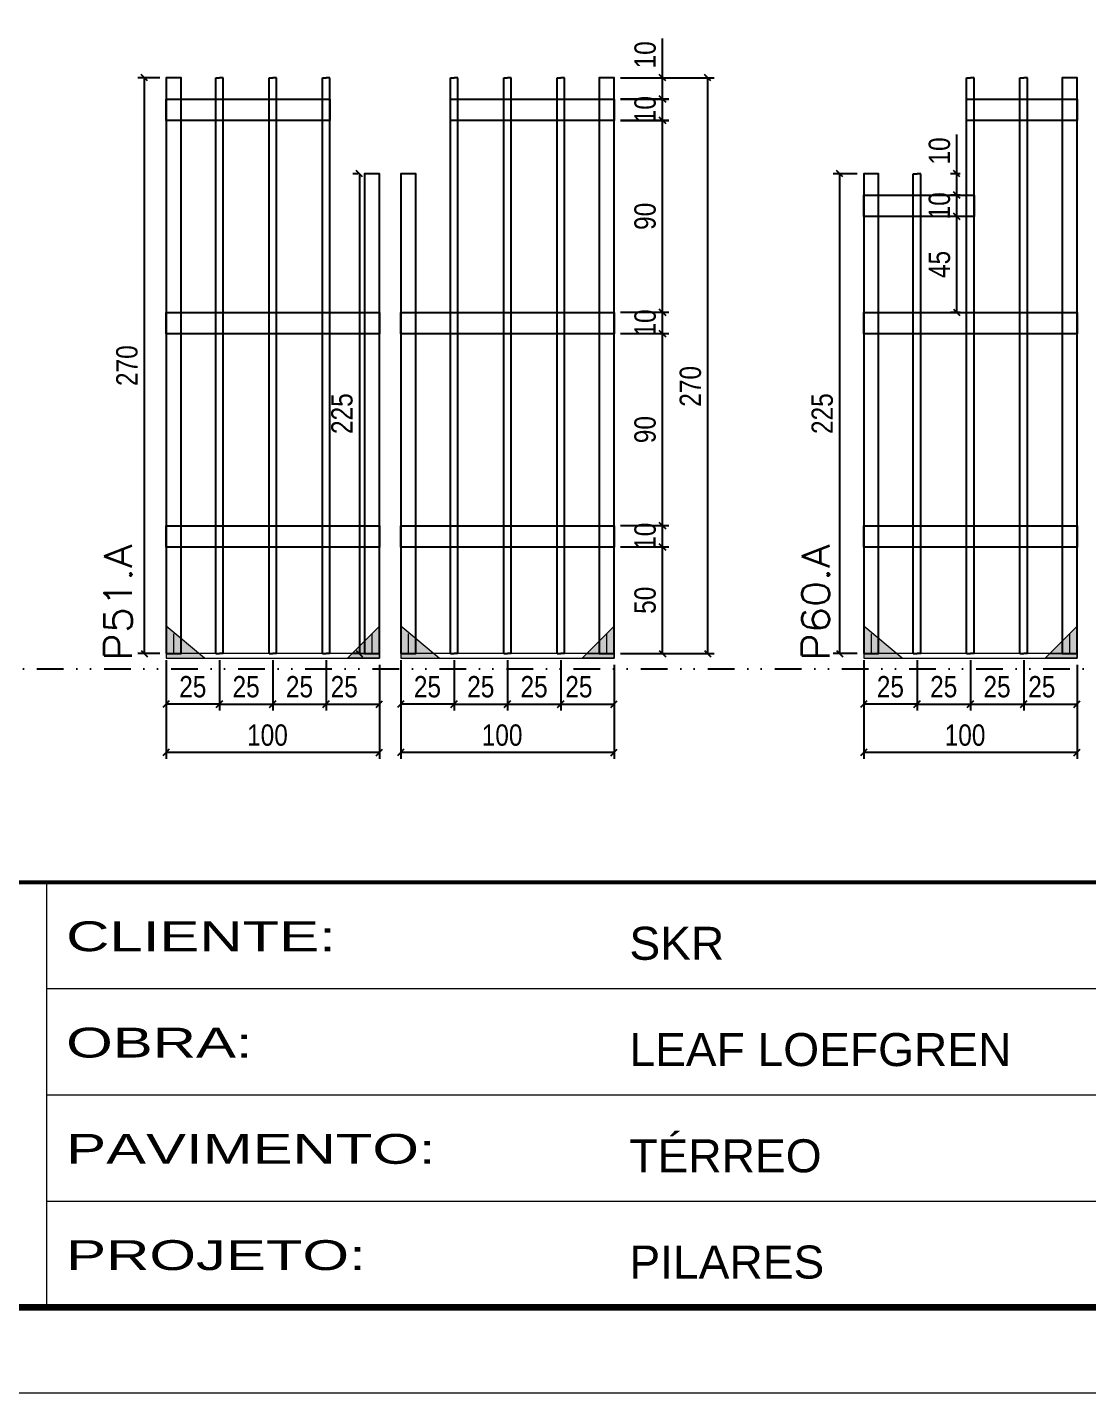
# Model space of a CAD drawing. Extents: x 14400 to 27878, y -21631 to 6985.
# Drawn here: x 16415 to 16912, y -15888 to -15248 of the extents above; entities that cross this region are included whole.
import ezdxf

# ---------------------------------------------------------------- set-up
doc = ezdxf.new("R2010")
doc.units = 0
for name, pattern in [('CONTINUO', [0]), ('DASHED', [0.75, 0.5, -0.25]), ('DIVIDE2', [0.625, 0.25, -0.125, 0, -0.125, 0, -0.125]), ('HIDDEN', [0.375, 0.25, -0.125])]:
    doc.linetypes.add(name, pattern=pattern)
for name, color, linetype in [('COTA', 241, 'Continuous'), ('Nível', 160, 'Continuous'), ('SARR_2.2x10', 60, 'Continuous'), ('SARR_3.5x7', 81, 'Continuous'), ('SARR_7x7', 40, 'Continuous')]:
    doc.layers.add(name, color=color, linetype=linetype)
for name, color, linetype, lineweight in [('Folhas', 255, 'Continuous', 9), ('Madeira', 126, 'Continuous', 18), ('Sarr 2.2x7', 40, 'Continuous', 9), ('SARRAFO DE PRESSAO', 251, 'DASHED', 9), ('Texto Seção', 7, 'Continuous', 15)]:
    doc.layers.add(name, color=color, linetype=linetype, lineweight=lineweight)
doc.styles.add('ARIAL', font='arial.ttf')
doc.styles.add('COTA TECNICA', font='techl___.ttf', dxfattribs={"height": 10})
doc.styles.add('REGUA-120', font='ROMANS.shx', dxfattribs={"height": 15})
doc.styles.add('Tecnologia', font='')
doc.styles.get('Tecnologia').set_extended_font_data('Forgotten Futurist')
doc.dimstyles.new('PAINEL', dxfattribs={"dimtxt": 10, "dimasz": 3, "dimexe": 3, "dimexo": 3, "dimgap": 3, "dimtad": 1, "dimdec": 1, "dimzin": 12, "dimdsep": 46, "dimtxsty": 'COTA TECNICA', "dimblk1": 'OBLIQUE', "dimblk2": 'OBLIQUE', "dimsah": 1, "dimcen": 0.9, "dimclrd": 4, "dimclre": 4, "dimclrt": 240, "dimadec": 1, "dimazin": 3, "dimtfac": 1, "dimtdec": 1, "dimtmove": 0, "dimatfit": 3, "dimfxl": 1, "dimtolj": 1, "dimtzin": 12, "dimarcsym": 0})

# ---------------------------------------------------------------- blocks, each defined once
blk = doc.blocks.new('9999999999')
at = {"color": 30, "linetype": 'CONTINUO'}
for p, q in [((98564.56, 34230.21), (98564.56, 34429.45)), ((98564.56, 34379.64), (99583.98, 34379.64)), ((98564.56, 34329.83), (99487.98, 34329.83)), ((98564.56, 34280.02), (99487.98, 34280.02))]:
    blk.add_line(p, q, dxfattribs=at)
at = {"color": 30, "linetype": 'CONTINUO', "const_width": 2}
blk.add_lwpolyline([(99583.98, 34230.21), (99583.98, 34414.45, 0.414214), (99568.98, 34429.45), (98228.98, 34429.45, 0.414214), (98213.98, 34414.45), (98213.98, 34245.21, 0.414214), (98228.98, 34230.21), (99583.98, 34230.21)], format="xyb", dxfattribs=at)
at = {"layer": 'Folhas'}
blk.add_lwpolyline([(98138.98, 34190.21), (99623.98, 34190.21), (99623.98, 35240.21), (98138.98, 35240.21)], close=True, dxfattribs=at)
at = {"layer": 'Folhas', "color": 30, "const_width": 3}
blk.add_lwpolyline([(98213.98, 34230.21), (99583.98, 34230.21), (99583.98, 35200.21), (98213.98, 35200.21)], close=True, dxfattribs=at)
at = {"color": 7, "linetype": 'Continuous', "ltscale": 5, "style": 'ARIAL'}
for s, height, p in [('SKR', 15.483, (98837.68, 34393.13)), ('LEAF LOEFGREN', 15.4829, (98837.68, 34343.32)), ('TÉRREO', 15.483, (98837.68, 34293.51)), ('PILARES', 15.483, (98837.68, 34243.7))]:
    blk.add_text(s, height=height, dxfattribs=at).set_placement(p)
at = {"layer": 'Folhas', "color": 7, "style": 'Tecnologia', "width": 1.5}
for s, p in [('CLIENTE:', (98573.65, 34397.17)), ('OBRA:', (98573.65, 34347.31)), ('PAVIMENTO:', (98573.65, 34297.5)), ('PROJETO:', (98573.65, 34247.69))]:
    blk.add_text(s, height=14, dxfattribs=at).set_placement(p)
blk = doc.blocks.new('_Oblique')
at = {"color": 0, "linetype": 'ByBlock', "lineweight": -2}
blk.add_line((-0.5, -0.5), (0.5, 0.5), dxfattribs=at)
blk = doc.blocks.new('*D3492')
at = {"layer": 'COTA', "color": 4, "lineweight": -2, "transparency": 16777216}
for p, q in [((16589.99, -15559.92), (16589.99, -15591.09)), ((16689.99, -15559.92), (16689.99, -15591.09)), ((16689.99, -15588.09), (16589.99, -15588.09))]:
    blk.add_line(p, q, dxfattribs=at)
at = {"layer": 'Defpoints', "color": 0, "transparency": 16777216}
for p in [(16589.99, -15556.92), (16689.99, -15556.92), (16589.99, -15588.09)]:
    blk.add_point(p, dxfattribs=at)
at = {"layer": 'COTA', "color": 4, "lineweight": -2, "transparency": 16777216, "xscale": 3, "yscale": 3, "zscale": 3, "rotation": 180}
blk.add_blockref('_Oblique', (16589.99, -15588.09), dxfattribs=at)
at = {"layer": 'COTA', "color": 4, "lineweight": -2, "transparency": 16777216, "xscale": 3, "yscale": 3, "zscale": 3}
blk.add_blockref('_Oblique', (16689.99, -15588.09), dxfattribs=at)
at = {"layer": 'COTA', "color": 240, "transparency": 16777216, "insert": (16637.49, -15579.99), "char_height": 10, "attachment_point": 5, "style": 'COTA TECNICA'}
blk.add_mtext('\\A1;100', dxfattribs=at)
blk = doc.blocks.new('*D3493')
at = {"layer": 'COTA', "color": 4, "lineweight": -2, "transparency": 16777216}
for p, q in [((16589.99, -15544.72), (16589.99, -15568.42)), ((16614.99, -15544.72), (16614.99, -15568.42)), ((16614.99, -15565.42), (16589.99, -15565.42))]:
    blk.add_line(p, q, dxfattribs=at)
at = {"layer": 'Defpoints', "color": 0, "transparency": 16777216}
for p in [(16589.99, -15541.72), (16614.99, -15541.72), (16589.99, -15565.42)]:
    blk.add_point(p, dxfattribs=at)
at = {"layer": 'COTA', "color": 4, "lineweight": -2, "transparency": 16777216, "xscale": 3, "yscale": 3, "zscale": 3, "rotation": 180}
blk.add_blockref('_Oblique', (16589.99, -15565.42), dxfattribs=at)
at = {"layer": 'COTA', "color": 4, "lineweight": -2, "transparency": 16777216, "xscale": 3, "yscale": 3, "zscale": 3}
blk.add_blockref('_Oblique', (16614.99, -15565.42), dxfattribs=at)
at = {"layer": 'COTA', "color": 240, "transparency": 16777216, "insert": (16602.49, -15557.31), "char_height": 10, "attachment_point": 5, "style": 'COTA TECNICA'}
blk.add_mtext('\\A1;25', dxfattribs=at)
blk = doc.blocks.new('*D3494')
at = {"layer": 'COTA', "color": 4, "lineweight": -2, "transparency": 16777216}
for p, q in [((16664.99, -15544.72), (16664.99, -15568.42)), ((16689.99, -15546.92), (16689.99, -15568.42)), ((16664.99, -15565.42), (16689.99, -15565.42))]:
    blk.add_line(p, q, dxfattribs=at)
at = {"layer": 'Defpoints', "color": 0, "transparency": 16777216}
for p in [(16664.99, -15541.72), (16689.99, -15543.92), (16689.99, -15565.42)]:
    blk.add_point(p, dxfattribs=at)
at = {"layer": 'COTA', "color": 4, "lineweight": -2, "transparency": 16777216, "xscale": 3, "yscale": 3, "zscale": 3, "rotation": 180}
blk.add_blockref('_Oblique', (16664.99, -15565.42), dxfattribs=at)
at = {"layer": 'COTA', "color": 4, "lineweight": -2, "transparency": 16777216, "xscale": 3, "yscale": 3, "zscale": 3}
blk.add_blockref('_Oblique', (16689.99, -15565.42), dxfattribs=at)
at = {"layer": 'COTA', "color": 240, "transparency": 16777216, "insert": (16673.49, -15557.31), "char_height": 10, "attachment_point": 5, "style": 'COTA TECNICA'}
blk.add_mtext('\\A1;25', dxfattribs=at)
blk = doc.blocks.new('*D3495')
at = {"layer": 'COTA', "color": 4, "lineweight": -2, "transparency": 16777216}
for p, q in [((16614.99, -15544.72), (16614.99, -15568.42)), ((16639.99, -15544.72), (16639.99, -15568.42)), ((16614.99, -15565.42), (16639.99, -15565.42))]:
    blk.add_line(p, q, dxfattribs=at)
at = {"layer": 'Defpoints', "color": 0, "transparency": 16777216}
for p in [(16614.99, -15541.72), (16639.99, -15541.72), (16639.99, -15565.42)]:
    blk.add_point(p, dxfattribs=at)
at = {"layer": 'COTA', "color": 4, "lineweight": -2, "transparency": 16777216, "xscale": 3, "yscale": 3, "zscale": 3, "rotation": 180}
blk.add_blockref('_Oblique', (16614.99, -15565.42), dxfattribs=at)
at = {"layer": 'COTA', "color": 4, "lineweight": -2, "transparency": 16777216, "xscale": 3, "yscale": 3, "zscale": 3}
blk.add_blockref('_Oblique', (16639.99, -15565.42), dxfattribs=at)
at = {"layer": 'COTA', "color": 240, "transparency": 16777216, "insert": (16627.49, -15557.31), "char_height": 10, "attachment_point": 5, "style": 'COTA TECNICA'}
blk.add_mtext('\\A1;25', dxfattribs=at)
blk = doc.blocks.new('*D3496')
at = {"layer": 'COTA', "color": 4, "lineweight": -2, "transparency": 16777216}
for p, q in [((16692.99, -15491.72), (16715.69, -15491.72)), ((16712.69, -15541.72), (16712.69, -15491.72)), ((16692.99, -15541.72), (16715.69, -15541.72))]:
    blk.add_line(p, q, dxfattribs=at)
at = {"layer": 'Defpoints', "color": 0, "transparency": 16777216}
for p in [(16689.99, -15491.72), (16712.69, -15491.72), (16689.99, -15541.72)]:
    blk.add_point(p, dxfattribs=at)
at = {"layer": 'COTA', "color": 4, "lineweight": -2, "transparency": 16777216, "xscale": 3, "yscale": 3, "zscale": 3}
for p, rotation in [((16712.69, -15491.72), 90), ((16712.69, -15541.72), 270)]:
    blk.add_blockref('_Oblique', p, dxfattribs=dict(at, rotation=rotation))
at = {"layer": 'COTA', "color": 240, "transparency": 16777216, "insert": (16704.58, -15516.72), "char_height": 10, "attachment_point": 5, "rotation": 90, "style": 'COTA TECNICA'}
blk.add_mtext('\\A1;50', dxfattribs=at)
blk = doc.blocks.new('*D3497')
at = {"layer": 'COTA', "color": 4, "lineweight": -2, "transparency": 16777216}
for p, q in [((16639.99, -15544.72), (16639.99, -15568.42)), ((16664.99, -15544.72), (16664.99, -15568.42)), ((16639.99, -15565.42), (16664.99, -15565.42))]:
    blk.add_line(p, q, dxfattribs=at)
at = {"layer": 'Defpoints', "color": 0, "transparency": 16777216}
for p in [(16639.99, -15541.72), (16664.99, -15541.72), (16664.99, -15565.42)]:
    blk.add_point(p, dxfattribs=at)
at = {"layer": 'COTA', "color": 4, "lineweight": -2, "transparency": 16777216, "xscale": 3, "yscale": 3, "zscale": 3, "rotation": 180}
blk.add_blockref('_Oblique', (16639.99, -15565.42), dxfattribs=at)
at = {"layer": 'COTA', "color": 4, "lineweight": -2, "transparency": 16777216, "xscale": 3, "yscale": 3, "zscale": 3}
blk.add_blockref('_Oblique', (16664.99, -15565.42), dxfattribs=at)
at = {"layer": 'COTA', "color": 240, "transparency": 16777216, "insert": (16652.49, -15557.31), "char_height": 10, "attachment_point": 5, "style": 'COTA TECNICA'}
blk.add_mtext('\\A1;25', dxfattribs=at)
blk = doc.blocks.new('*D3498')
at = {"layer": 'COTA', "color": 4, "lineweight": -2, "transparency": 16777216}
for p, q in [((16692.99, -15481.72), (16715.69, -15481.72)), ((16712.69, -15491.72), (16712.69, -15481.72)), ((16692.99, -15491.72), (16715.69, -15491.72))]:
    blk.add_line(p, q, dxfattribs=at)
at = {"layer": 'Defpoints', "color": 0, "transparency": 16777216}
for p in [(16689.99, -15481.72), (16712.69, -15481.72), (16689.99, -15491.72)]:
    blk.add_point(p, dxfattribs=at)
at = {"layer": 'COTA', "color": 4, "lineweight": -2, "transparency": 16777216, "xscale": 3, "yscale": 3, "zscale": 3}
for p, rotation in [((16712.69, -15481.72), 90), ((16712.69, -15491.72), 270)]:
    blk.add_blockref('_Oblique', p, dxfattribs=dict(at, rotation=rotation))
at = {"layer": 'COTA', "color": 240, "transparency": 16777216, "insert": (16704.59, -15486.72), "char_height": 10, "attachment_point": 5, "rotation": 90, "style": 'COTA TECNICA'}
blk.add_mtext('\\A1;10', dxfattribs=at)
blk = doc.blocks.new('*D3499')
at = {"layer": 'COTA', "color": 4, "lineweight": -2, "transparency": 16777216}
for p, q in [((16692.99, -15391.72), (16715.69, -15391.72)), ((16712.69, -15481.72), (16712.69, -15391.72)), ((16692.99, -15481.72), (16715.69, -15481.72))]:
    blk.add_line(p, q, dxfattribs=at)
at = {"layer": 'Defpoints', "color": 0, "transparency": 16777216}
for p in [(16689.99, -15391.72), (16712.69, -15391.72), (16689.99, -15481.72)]:
    blk.add_point(p, dxfattribs=at)
at = {"layer": 'COTA', "color": 4, "lineweight": -2, "transparency": 16777216, "xscale": 3, "yscale": 3, "zscale": 3}
for p, rotation in [((16712.69, -15391.72), 90), ((16712.69, -15481.72), 270)]:
    blk.add_blockref('_Oblique', p, dxfattribs=dict(at, rotation=rotation))
at = {"layer": 'COTA', "color": 240, "transparency": 16777216, "insert": (16704.56, -15436.72), "char_height": 10, "attachment_point": 5, "rotation": 90, "style": 'COTA TECNICA'}
blk.add_mtext('\\A1;90', dxfattribs=at)
blk = doc.blocks.new('*D3500')
at = {"layer": 'COTA', "color": 4, "lineweight": -2, "transparency": 16777216}
for p, q in [((16692.99, -15381.72), (16715.69, -15381.72)), ((16712.69, -15391.72), (16712.69, -15381.72)), ((16692.99, -15391.72), (16715.69, -15391.72))]:
    blk.add_line(p, q, dxfattribs=at)
at = {"layer": 'Defpoints', "color": 0, "transparency": 16777216}
for p in [(16689.99, -15381.72), (16712.69, -15381.72), (16689.99, -15391.72)]:
    blk.add_point(p, dxfattribs=at)
at = {"layer": 'COTA', "color": 4, "lineweight": -2, "transparency": 16777216, "xscale": 3, "yscale": 3, "zscale": 3}
for p, rotation in [((16712.69, -15381.72), 90), ((16712.69, -15391.72), 270)]:
    blk.add_blockref('_Oblique', p, dxfattribs=dict(at, rotation=rotation))
at = {"layer": 'COTA', "color": 240, "transparency": 16777216, "insert": (16704.59, -15386.72), "char_height": 10, "attachment_point": 5, "rotation": 90, "style": 'COTA TECNICA'}
blk.add_mtext('\\A1;10', dxfattribs=at)
blk = doc.blocks.new('*D3501')
at = {"layer": 'COTA', "color": 4, "lineweight": -2, "transparency": 16777216}
for p, q in [((16692.99, -15291.75), (16715.69, -15291.75)), ((16712.69, -15381.72), (16712.69, -15291.75)), ((16692.99, -15381.72), (16715.69, -15381.72))]:
    blk.add_line(p, q, dxfattribs=at)
at = {"layer": 'Defpoints', "color": 0, "transparency": 16777216}
for p in [(16689.99, -15291.75), (16712.69, -15291.75), (16689.99, -15381.72)]:
    blk.add_point(p, dxfattribs=at)
at = {"layer": 'COTA', "color": 4, "lineweight": -2, "transparency": 16777216, "xscale": 3, "yscale": 3, "zscale": 3}
for p, rotation in [((16712.69, -15291.75), 90), ((16712.69, -15381.72), 270)]:
    blk.add_blockref('_Oblique', p, dxfattribs=dict(at, rotation=rotation))
at = {"layer": 'COTA', "color": 240, "transparency": 16777216, "insert": (16704.56, -15336.73), "char_height": 10, "attachment_point": 5, "rotation": 90, "style": 'COTA TECNICA'}
blk.add_mtext('\\A1;90', dxfattribs=at)
blk = doc.blocks.new('*D3502')
at = {"layer": 'COTA', "color": 4, "lineweight": -2, "transparency": 16777216}
for p, q in [((16692.99, -15281.72), (16715.69, -15281.72)), ((16712.69, -15291.72), (16712.69, -15281.72)), ((16692.99, -15291.72), (16715.69, -15291.72))]:
    blk.add_line(p, q, dxfattribs=at)
at = {"layer": 'Defpoints', "color": 0, "transparency": 16777216}
for p in [(16689.99, -15281.72), (16712.69, -15281.72), (16689.99, -15291.72)]:
    blk.add_point(p, dxfattribs=at)
at = {"layer": 'COTA', "color": 4, "lineweight": -2, "transparency": 16777216, "xscale": 3, "yscale": 3, "zscale": 3}
for p, rotation in [((16712.69, -15281.72), 90), ((16712.69, -15291.72), 270)]:
    blk.add_blockref('_Oblique', p, dxfattribs=dict(at, rotation=rotation))
at = {"layer": 'COTA', "color": 240, "transparency": 16777216, "insert": (16704.59, -15286.72), "char_height": 10, "attachment_point": 5, "rotation": 90, "style": 'COTA TECNICA'}
blk.add_mtext('\\A1;10', dxfattribs=at)
blk = doc.blocks.new('*D3503')
at = {"layer": 'COTA', "color": 4, "lineweight": -2, "transparency": 16777216}
for p, q in [((16692.99, -15271.75), (16736.91, -15271.75)), ((16733.91, -15541.75), (16733.91, -15271.75)), ((16692.99, -15541.75), (16736.91, -15541.75))]:
    blk.add_line(p, q, dxfattribs=at)
at = {"layer": 'Defpoints', "color": 0, "transparency": 16777216}
for p in [(16689.99, -15271.75), (16733.91, -15271.75), (16689.99, -15541.75)]:
    blk.add_point(p, dxfattribs=at)
at = {"layer": 'COTA', "color": 4, "lineweight": -2, "transparency": 16777216, "xscale": 3, "yscale": 3, "zscale": 3}
for p, rotation in [((16733.91, -15271.75), 90), ((16733.91, -15541.75), 270)]:
    blk.add_blockref('_Oblique', p, dxfattribs=dict(at, rotation=rotation))
at = {"layer": 'COTA', "color": 240, "transparency": 16777216, "insert": (16725.8, -15416.45), "char_height": 10, "attachment_point": 5, "rotation": 90, "style": 'COTA TECNICA'}
blk.add_mtext('\\A1;270', dxfattribs=at)
blk = doc.blocks.new('*D3504')
at = {"layer": 'COTA', "color": 4, "lineweight": -2, "transparency": 16777216}
for p, q in [((16479.99, -15559.92), (16479.99, -15591.09)), ((16579.99, -15559.92), (16579.99, -15591.09)), ((16579.99, -15588.09), (16479.99, -15588.09))]:
    blk.add_line(p, q, dxfattribs=at)
at = {"layer": 'Defpoints', "color": 0, "transparency": 16777216}
for p in [(16479.99, -15556.92), (16579.99, -15556.92), (16479.99, -15588.09)]:
    blk.add_point(p, dxfattribs=at)
at = {"layer": 'COTA', "color": 4, "lineweight": -2, "transparency": 16777216, "xscale": 3, "yscale": 3, "zscale": 3, "rotation": 180}
blk.add_blockref('_Oblique', (16479.99, -15588.09), dxfattribs=at)
at = {"layer": 'COTA', "color": 4, "lineweight": -2, "transparency": 16777216, "xscale": 3, "yscale": 3, "zscale": 3}
blk.add_blockref('_Oblique', (16579.99, -15588.09), dxfattribs=at)
at = {"layer": 'COTA', "color": 240, "transparency": 16777216, "insert": (16527.49, -15579.99), "char_height": 10, "attachment_point": 5, "style": 'COTA TECNICA'}
blk.add_mtext('\\A1;100', dxfattribs=at)
blk = doc.blocks.new('*D3505')
at = {"layer": 'COTA', "color": 4, "lineweight": -2, "transparency": 16777216}
for p, q in [((16479.99, -15544.72), (16479.99, -15568.42)), ((16504.99, -15544.72), (16504.99, -15568.42)), ((16504.99, -15565.42), (16479.99, -15565.42))]:
    blk.add_line(p, q, dxfattribs=at)
at = {"layer": 'Defpoints', "color": 0, "transparency": 16777216}
for p in [(16479.99, -15541.72), (16504.99, -15541.72), (16479.99, -15565.42)]:
    blk.add_point(p, dxfattribs=at)
at = {"layer": 'COTA', "color": 4, "lineweight": -2, "transparency": 16777216, "xscale": 3, "yscale": 3, "zscale": 3, "rotation": 180}
blk.add_blockref('_Oblique', (16479.99, -15565.42), dxfattribs=at)
at = {"layer": 'COTA', "color": 4, "lineweight": -2, "transparency": 16777216, "xscale": 3, "yscale": 3, "zscale": 3}
blk.add_blockref('_Oblique', (16504.99, -15565.42), dxfattribs=at)
at = {"layer": 'COTA', "color": 240, "transparency": 16777216, "insert": (16492.49, -15557.31), "char_height": 10, "attachment_point": 5, "style": 'COTA TECNICA'}
blk.add_mtext('\\A1;25', dxfattribs=at)
blk = doc.blocks.new('*D3506')
at = {"layer": 'COTA', "color": 4, "lineweight": -2, "transparency": 16777216}
for p, q in [((16554.99, -15544.72), (16554.99, -15568.42)), ((16579.99, -15546.92), (16579.99, -15568.42)), ((16554.99, -15565.42), (16579.99, -15565.42))]:
    blk.add_line(p, q, dxfattribs=at)
at = {"layer": 'Defpoints', "color": 0, "transparency": 16777216}
for p in [(16554.99, -15541.72), (16579.99, -15543.92), (16579.99, -15565.42)]:
    blk.add_point(p, dxfattribs=at)
at = {"layer": 'COTA', "color": 4, "lineweight": -2, "transparency": 16777216, "xscale": 3, "yscale": 3, "zscale": 3, "rotation": 180}
blk.add_blockref('_Oblique', (16554.99, -15565.42), dxfattribs=at)
at = {"layer": 'COTA', "color": 4, "lineweight": -2, "transparency": 16777216, "xscale": 3, "yscale": 3, "zscale": 3}
blk.add_blockref('_Oblique', (16579.99, -15565.42), dxfattribs=at)
at = {"layer": 'COTA', "color": 240, "transparency": 16777216, "insert": (16563.49, -15557.31), "char_height": 10, "attachment_point": 5, "style": 'COTA TECNICA'}
blk.add_mtext('\\A1;25', dxfattribs=at)
blk = doc.blocks.new('*D3507')
at = {"layer": 'COTA', "color": 4, "lineweight": -2, "transparency": 16777216}
for p, q in [((16504.99, -15544.72), (16504.99, -15568.42)), ((16529.99, -15544.72), (16529.99, -15568.42)), ((16504.99, -15565.42), (16529.99, -15565.42))]:
    blk.add_line(p, q, dxfattribs=at)
at = {"layer": 'Defpoints', "color": 0, "transparency": 16777216}
for p in [(16504.99, -15541.72), (16529.99, -15541.72), (16529.99, -15565.42)]:
    blk.add_point(p, dxfattribs=at)
at = {"layer": 'COTA', "color": 4, "lineweight": -2, "transparency": 16777216, "xscale": 3, "yscale": 3, "zscale": 3, "rotation": 180}
blk.add_blockref('_Oblique', (16504.99, -15565.42), dxfattribs=at)
at = {"layer": 'COTA', "color": 4, "lineweight": -2, "transparency": 16777216, "xscale": 3, "yscale": 3, "zscale": 3}
blk.add_blockref('_Oblique', (16529.99, -15565.42), dxfattribs=at)
at = {"layer": 'COTA', "color": 240, "transparency": 16777216, "insert": (16517.49, -15557.31), "char_height": 10, "attachment_point": 5, "style": 'COTA TECNICA'}
blk.add_mtext('\\A1;25', dxfattribs=at)
blk = doc.blocks.new('*D3508')
at = {"layer": 'COTA', "color": 4, "lineweight": -2, "transparency": 16777216}
for p, q in [((16529.99, -15544.72), (16529.99, -15568.42)), ((16554.99, -15544.72), (16554.99, -15568.42)), ((16529.99, -15565.42), (16554.99, -15565.42))]:
    blk.add_line(p, q, dxfattribs=at)
at = {"layer": 'Defpoints', "color": 0, "transparency": 16777216}
for p in [(16529.99, -15541.72), (16554.99, -15541.72), (16554.99, -15565.42)]:
    blk.add_point(p, dxfattribs=at)
at = {"layer": 'COTA', "color": 4, "lineweight": -2, "transparency": 16777216, "xscale": 3, "yscale": 3, "zscale": 3, "rotation": 180}
blk.add_blockref('_Oblique', (16529.99, -15565.42), dxfattribs=at)
at = {"layer": 'COTA', "color": 4, "lineweight": -2, "transparency": 16777216, "xscale": 3, "yscale": 3, "zscale": 3}
blk.add_blockref('_Oblique', (16554.99, -15565.42), dxfattribs=at)
at = {"layer": 'COTA', "color": 240, "transparency": 16777216, "insert": (16542.49, -15557.31), "char_height": 10, "attachment_point": 5, "style": 'COTA TECNICA'}
blk.add_mtext('\\A1;25', dxfattribs=at)
blk = doc.blocks.new('*D3509')
at = {"layer": 'COTA', "color": 4, "lineweight": -2, "transparency": 16777216}
for p, q in [((16712.69, -15271.75), (16712.69, -15253.32)), ((16692.99, -15271.75), (16715.69, -15271.75)), ((16712.69, -15281.75), (16712.69, -15271.75)), ((16692.99, -15281.75), (16715.69, -15281.75))]:
    blk.add_line(p, q, dxfattribs=at)
at = {"layer": 'Defpoints', "color": 0, "transparency": 16777216}
for p in [(16689.99, -15271.75), (16712.69, -15271.75), (16689.99, -15281.75)]:
    blk.add_point(p, dxfattribs=at)
at = {"layer": 'COTA', "color": 4, "lineweight": -2, "transparency": 16777216, "xscale": 3, "yscale": 3, "zscale": 3}
for p, rotation in [((16712.69, -15271.75), 90), ((16712.69, -15281.75), 270)]:
    blk.add_blockref('_Oblique', p, dxfattribs=dict(at, rotation=rotation))
at = {"layer": 'COTA', "color": 240, "transparency": 16777216, "insert": (16704.59, -15261.04), "char_height": 10, "attachment_point": 5, "rotation": 90, "style": 'COTA TECNICA'}
blk.add_mtext('\\A1;10', dxfattribs=at)
blk = doc.blocks.new('*D3510')
at = {"layer": 'COTA', "color": 4, "lineweight": -2, "transparency": 16777216}
for p, q in [((16476.99, -15271.75), (16466.76, -15271.75)), ((16469.76, -15271.75), (16469.76, -15541.72)), ((16476.99, -15541.72), (16466.76, -15541.72))]:
    blk.add_line(p, q, dxfattribs=at)
at = {"layer": 'Defpoints', "color": 0, "transparency": 16777216}
for p in [(16479.99, -15271.75), (16469.76, -15541.72), (16479.99, -15541.72)]:
    blk.add_point(p, dxfattribs=at)
at = {"layer": 'COTA', "color": 4, "lineweight": -2, "transparency": 16777216, "xscale": 3, "yscale": 3, "zscale": 3}
for p, rotation in [((16469.76, -15271.75), 90), ((16469.76, -15541.72), 270)]:
    blk.add_blockref('_Oblique', p, dxfattribs=dict(at, rotation=rotation))
at = {"layer": 'COTA', "color": 240, "transparency": 16777216, "insert": (16461.66, -15406.73), "char_height": 10, "attachment_point": 5, "rotation": 90, "style": 'COTA TECNICA'}
blk.add_mtext('\\A1;270', dxfattribs=at)
blk = doc.blocks.new('*D3511')
at = {"layer": 'COTA', "color": 4, "lineweight": -2, "transparency": 16777216}
for p, q in [((16569.99, -15316.75), (16567.57, -15316.75)), ((16570.57, -15316.75), (16570.57, -15541.72)), ((16569.99, -15541.72), (16567.57, -15541.72))]:
    blk.add_line(p, q, dxfattribs=at)
at = {"layer": 'Defpoints', "color": 0, "transparency": 16777216}
for p in [(16572.99, -15316.75), (16570.57, -15541.72), (16572.99, -15541.72)]:
    blk.add_point(p, dxfattribs=at)
at = {"layer": 'COTA', "color": 4, "lineweight": -2, "transparency": 16777216, "xscale": 3, "yscale": 3, "zscale": 3}
for p, rotation in [((16570.57, -15316.75), 90), ((16570.57, -15541.72), 270)]:
    blk.add_blockref('_Oblique', p, dxfattribs=dict(at, rotation=rotation))
at = {"layer": 'COTA', "color": 240, "transparency": 16777216, "insert": (16562.46, -15429.23), "char_height": 10, "attachment_point": 5, "rotation": 90, "style": 'COTA TECNICA'}
blk.add_mtext('\\A1;225', dxfattribs=at)
blk = doc.blocks.new('*D3512')
at = {"layer": 'COTA', "color": 4, "lineweight": -2, "transparency": 16777216}
for p, q in [((16807.02, -15559.92), (16807.02, -15591.09)), ((16907.02, -15559.92), (16907.02, -15591.09)), ((16907.02, -15588.09), (16807.02, -15588.09))]:
    blk.add_line(p, q, dxfattribs=at)
at = {"layer": 'Defpoints', "color": 0, "transparency": 16777216}
for p in [(16807.02, -15556.92), (16907.02, -15556.92), (16807.02, -15588.09)]:
    blk.add_point(p, dxfattribs=at)
at = {"layer": 'COTA', "color": 4, "lineweight": -2, "transparency": 16777216, "xscale": 3, "yscale": 3, "zscale": 3, "rotation": 180}
blk.add_blockref('_Oblique', (16807.02, -15588.09), dxfattribs=at)
at = {"layer": 'COTA', "color": 4, "lineweight": -2, "transparency": 16777216, "xscale": 3, "yscale": 3, "zscale": 3}
blk.add_blockref('_Oblique', (16907.02, -15588.09), dxfattribs=at)
at = {"layer": 'COTA', "color": 240, "transparency": 16777216, "insert": (16854.52, -15579.99), "char_height": 10, "attachment_point": 5, "style": 'COTA TECNICA'}
blk.add_mtext('\\A1;100', dxfattribs=at)
blk = doc.blocks.new('*D3513')
at = {"layer": 'COTA', "color": 4, "lineweight": -2, "transparency": 16777216}
for p, q in [((16807.02, -15544.72), (16807.02, -15568.42)), ((16832.02, -15544.72), (16832.02, -15568.42)), ((16832.02, -15565.42), (16807.02, -15565.42))]:
    blk.add_line(p, q, dxfattribs=at)
at = {"layer": 'Defpoints', "color": 0, "transparency": 16777216}
for p in [(16807.02, -15541.72), (16832.02, -15541.72), (16807.02, -15565.42)]:
    blk.add_point(p, dxfattribs=at)
at = {"layer": 'COTA', "color": 4, "lineweight": -2, "transparency": 16777216, "xscale": 3, "yscale": 3, "zscale": 3, "rotation": 180}
blk.add_blockref('_Oblique', (16807.02, -15565.42), dxfattribs=at)
at = {"layer": 'COTA', "color": 4, "lineweight": -2, "transparency": 16777216, "xscale": 3, "yscale": 3, "zscale": 3}
blk.add_blockref('_Oblique', (16832.02, -15565.42), dxfattribs=at)
at = {"layer": 'COTA', "color": 240, "transparency": 16777216, "insert": (16819.52, -15557.31), "char_height": 10, "attachment_point": 5, "style": 'COTA TECNICA'}
blk.add_mtext('\\A1;25', dxfattribs=at)
blk = doc.blocks.new('*D3514')
at = {"layer": 'COTA', "color": 4, "lineweight": -2, "transparency": 16777216}
for p, q in [((16882.02, -15544.72), (16882.02, -15568.42)), ((16907.02, -15546.92), (16907.02, -15568.42)), ((16882.02, -15565.42), (16907.02, -15565.42))]:
    blk.add_line(p, q, dxfattribs=at)
at = {"layer": 'Defpoints', "color": 0, "transparency": 16777216}
for p in [(16882.02, -15541.72), (16907.02, -15543.92), (16907.02, -15565.42)]:
    blk.add_point(p, dxfattribs=at)
at = {"layer": 'COTA', "color": 4, "lineweight": -2, "transparency": 16777216, "xscale": 3, "yscale": 3, "zscale": 3, "rotation": 180}
blk.add_blockref('_Oblique', (16882.02, -15565.42), dxfattribs=at)
at = {"layer": 'COTA', "color": 4, "lineweight": -2, "transparency": 16777216, "xscale": 3, "yscale": 3, "zscale": 3}
blk.add_blockref('_Oblique', (16907.02, -15565.42), dxfattribs=at)
at = {"layer": 'COTA', "color": 240, "transparency": 16777216, "insert": (16890.52, -15557.31), "char_height": 10, "attachment_point": 5, "style": 'COTA TECNICA'}
blk.add_mtext('\\A1;25', dxfattribs=at)
blk = doc.blocks.new('*D3515')
at = {"layer": 'COTA', "color": 4, "lineweight": -2, "transparency": 16777216}
for p, q in [((16832.02, -15544.72), (16832.02, -15568.42)), ((16857.02, -15544.72), (16857.02, -15568.42)), ((16832.02, -15565.42), (16857.02, -15565.42))]:
    blk.add_line(p, q, dxfattribs=at)
at = {"layer": 'Defpoints', "color": 0, "transparency": 16777216}
for p in [(16832.02, -15541.72), (16857.02, -15541.72), (16857.02, -15565.42)]:
    blk.add_point(p, dxfattribs=at)
at = {"layer": 'COTA', "color": 4, "lineweight": -2, "transparency": 16777216, "xscale": 3, "yscale": 3, "zscale": 3, "rotation": 180}
blk.add_blockref('_Oblique', (16832.02, -15565.42), dxfattribs=at)
at = {"layer": 'COTA', "color": 4, "lineweight": -2, "transparency": 16777216, "xscale": 3, "yscale": 3, "zscale": 3}
blk.add_blockref('_Oblique', (16857.02, -15565.42), dxfattribs=at)
at = {"layer": 'COTA', "color": 240, "transparency": 16777216, "insert": (16844.52, -15557.31), "char_height": 10, "attachment_point": 5, "style": 'COTA TECNICA'}
blk.add_mtext('\\A1;25', dxfattribs=at)
blk = doc.blocks.new('*D3516')
at = {"layer": 'COTA', "color": 4, "lineweight": -2, "transparency": 16777216}
for p, q in [((16857.02, -15544.72), (16857.02, -15568.42)), ((16882.02, -15544.72), (16882.02, -15568.42)), ((16857.02, -15565.42), (16882.02, -15565.42))]:
    blk.add_line(p, q, dxfattribs=at)
at = {"layer": 'Defpoints', "color": 0, "transparency": 16777216}
for p in [(16857.02, -15541.72), (16882.02, -15541.72), (16882.02, -15565.42)]:
    blk.add_point(p, dxfattribs=at)
at = {"layer": 'COTA', "color": 4, "lineweight": -2, "transparency": 16777216, "xscale": 3, "yscale": 3, "zscale": 3, "rotation": 180}
blk.add_blockref('_Oblique', (16857.02, -15565.42), dxfattribs=at)
at = {"layer": 'COTA', "color": 4, "lineweight": -2, "transparency": 16777216, "xscale": 3, "yscale": 3, "zscale": 3}
blk.add_blockref('_Oblique', (16882.02, -15565.42), dxfattribs=at)
at = {"layer": 'COTA', "color": 240, "transparency": 16777216, "insert": (16869.52, -15557.31), "char_height": 10, "attachment_point": 5, "style": 'COTA TECNICA'}
blk.add_mtext('\\A1;25', dxfattribs=at)
blk = doc.blocks.new('*D3533')
at = {"layer": 'COTA', "color": 4, "lineweight": -2, "transparency": 16777216}
for p, q in [((16804.02, -15316.75), (16792.72, -15316.75)), ((16795.72, -15316.75), (16795.72, -15541.72)), ((16804.02, -15541.72), (16792.72, -15541.72))]:
    blk.add_line(p, q, dxfattribs=at)
at = {"layer": 'Defpoints', "color": 0, "transparency": 16777216}
for p in [(16807.02, -15316.75), (16795.72, -15541.72), (16807.02, -15541.72)]:
    blk.add_point(p, dxfattribs=at)
at = {"layer": 'COTA', "color": 4, "lineweight": -2, "transparency": 16777216, "xscale": 3, "yscale": 3, "zscale": 3}
for p, rotation in [((16795.72, -15316.75), 90), ((16795.72, -15541.72), 270)]:
    blk.add_blockref('_Oblique', p, dxfattribs=dict(at, rotation=rotation))
at = {"layer": 'COTA', "color": 240, "transparency": 16777216, "insert": (16787.61, -15429.23), "char_height": 10, "attachment_point": 5, "rotation": 90, "style": 'COTA TECNICA'}
blk.add_mtext('\\A1;225', dxfattribs=at)
blk = doc.blocks.new('*D3528')
at = {"layer": 'COTA', "color": 4, "lineweight": -2, "transparency": 16777216}
for p, q in [((16852.27, -15326.79), (16847.65, -15326.79)), ((16850.65, -15336.79), (16850.65, -15326.79)), ((16852.27, -15336.79), (16847.65, -15336.79))]:
    blk.add_line(p, q, dxfattribs=at)
at = {"layer": 'Defpoints', "color": 0, "transparency": 16777216}
for p in [(16850.65, -15326.79), (16855.27, -15326.79), (16855.27, -15336.79)]:
    blk.add_point(p, dxfattribs=at)
at = {"layer": 'COTA', "color": 4, "lineweight": -2, "transparency": 16777216, "xscale": 3, "yscale": 3, "zscale": 3}
for p, rotation in [((16850.65, -15326.79), 90), ((16850.65, -15336.79), 270)]:
    blk.add_blockref('_Oblique', p, dxfattribs=dict(at, rotation=rotation))
at = {"layer": 'COTA', "color": 240, "transparency": 16777216, "insert": (16842.54, -15331.79), "char_height": 10, "attachment_point": 5, "rotation": 90, "style": 'COTA TECNICA'}
blk.add_mtext('\\A1;10', dxfattribs=at)
blk = doc.blocks.new('*D3529')
at = {"layer": 'COTA', "color": 4, "lineweight": -2, "transparency": 16777216}
for p, q in [((16850.65, -15316.79), (16850.65, -15298.36)), ((16852.27, -15316.79), (16847.65, -15316.79)), ((16850.65, -15326.79), (16850.65, -15316.79)), ((16852.27, -15326.79), (16847.65, -15326.79))]:
    blk.add_line(p, q, dxfattribs=at)
at = {"layer": 'Defpoints', "color": 0, "transparency": 16777216}
for p in [(16850.65, -15316.79), (16855.27, -15316.79), (16855.27, -15326.79)]:
    blk.add_point(p, dxfattribs=at)
at = {"layer": 'COTA', "color": 4, "lineweight": -2, "transparency": 16777216, "xscale": 3, "yscale": 3, "zscale": 3}
for p, rotation in [((16850.65, -15316.79), 90), ((16850.65, -15326.79), 270)]:
    blk.add_blockref('_Oblique', p, dxfattribs=dict(at, rotation=rotation))
at = {"layer": 'COTA', "color": 240, "transparency": 16777216, "insert": (16842.54, -15306.08), "char_height": 10, "attachment_point": 5, "rotation": 90, "style": 'COTA TECNICA'}
blk.add_mtext('\\A1;10', dxfattribs=at)
blk = doc.blocks.new('*D3530')
at = {"layer": 'COTA', "color": 4, "lineweight": -2, "transparency": 16777216}
for p, q in [((16852.27, -15336.79), (16847.65, -15336.79)), ((16850.65, -15381.79), (16850.65, -15336.79)), ((16852.27, -15381.79), (16847.65, -15381.79))]:
    blk.add_line(p, q, dxfattribs=at)
at = {"layer": 'Defpoints', "color": 0, "transparency": 16777216}
for p in [(16850.65, -15336.79), (16855.27, -15336.79), (16855.27, -15381.79)]:
    blk.add_point(p, dxfattribs=at)
at = {"layer": 'COTA', "color": 4, "lineweight": -2, "transparency": 16777216, "xscale": 3, "yscale": 3, "zscale": 3}
for p, rotation in [((16850.65, -15336.79), 90), ((16850.65, -15381.79), 270)]:
    blk.add_blockref('_Oblique', p, dxfattribs=dict(at, rotation=rotation))
at = {"layer": 'COTA', "color": 240, "transparency": 16777216, "insert": (16842.54, -15359.29), "char_height": 10, "attachment_point": 5, "rotation": 90, "style": 'COTA TECNICA'}
blk.add_mtext('\\A1;45', dxfattribs=at)

msp = doc.modelspace()

# ---------------------------------------------------------------- hatches: boundary and pattern name
at = {"layer": 'Madeira'}
h = msp.add_hatch(color=252, dxfattribs=at)
h.dxf.hatch_style = 2
h.paths.add_polyline_path([(16479.99, -15528.92), (16479.99, -15543.92), (16497.99, -15543.92)])
h = msp.add_hatch(color=252, dxfattribs=at)
h.dxf.hatch_style = 2
h.paths.add_polyline_path([(16579.99, -15528.92), (16579.99, -15543.92), (16564.99, -15543.92)])
h = msp.add_hatch(color=252, dxfattribs=at)
h.dxf.hatch_style = 2
h.paths.add_polyline_path([(16589.99, -15528.92), (16589.99, -15543.92), (16607.99, -15543.92)])
h = msp.add_hatch(color=252, dxfattribs=at)
h.dxf.hatch_style = 2
h.paths.add_polyline_path([(16689.99, -15528.92), (16689.99, -15543.92), (16674.99, -15543.92)])
h = msp.add_hatch(color=252, dxfattribs=at)
h.dxf.hatch_style = 2
h.paths.add_polyline_path([(16807.02, -15528.92), (16807.02, -15543.92), (16825.02, -15543.92)])
h = msp.add_hatch(color=252, dxfattribs=at)
h.dxf.hatch_style = 2
h.paths.add_polyline_path([(16907.02, -15528.92), (16907.02, -15543.92), (16892.02, -15543.92)])

# ---------------------------------------------------------------- linework, layer by layer
at = {"layer": 'Madeira', "color": 1, "linetype": 'HIDDEN'}
for p, q in [((16483.49, -15532.42), (16483.49, -15541.72)), ((16483.49, -15532.42), (16483.49, -15541.72)), ((16576.49, -15532.42), (16576.49, -15541.72)), ((16576.49, -15532.42), (16576.49, -15541.72)), ((16593.49, -15532.42), (16593.49, -15541.72)), ((16593.49, -15532.42), (16593.49, -15541.72)), ((16686.49, -15532.42), (16686.49, -15541.72)), ((16686.49, -15532.42), (16686.49, -15541.72)), ((16810.52, -15532.42), (16810.52, -15541.72)), ((16810.52, -15532.42), (16810.52, -15541.72)), ((16903.52, -15532.42), (16903.52, -15541.72)), ((16903.52, -15532.42), (16903.52, -15541.72)), ((16486.99, -15535.92), (16486.99, -15541.72)), ((16596.99, -15535.92), (16596.99, -15541.72)), ((16814.02, -15535.92), (16814.02, -15541.72)), ((16489.83, -15541.72), (16479.99, -15541.72)), ((16489.83, -15541.72), (16479.99, -15541.72)), ((16495.79, -15541.72), (16479.99, -15541.72)), ((16567.19, -15541.72), (16579.99, -15541.72)), ((16570.16, -15541.72), (16579.99, -15541.72)), ((16570.16, -15541.72), (16579.99, -15541.72)), ((16599.83, -15541.72), (16589.99, -15541.72)), ((16599.83, -15541.72), (16589.99, -15541.72)), ((16605.79, -15541.72), (16589.99, -15541.72)), ((16677.19, -15541.72), (16689.99, -15541.72)), ((16680.16, -15541.72), (16689.99, -15541.72)), ((16680.16, -15541.72), (16689.99, -15541.72)), ((16816.85, -15541.72), (16807.02, -15541.72)), ((16816.85, -15541.72), (16807.02, -15541.72)), ((16822.82, -15541.72), (16807.02, -15541.72)), ((16894.22, -15541.72), (16907.02, -15541.72)), ((16897.18, -15541.72), (16907.02, -15541.72)), ((16897.18, -15541.72), (16907.02, -15541.72))]:
    msp.add_line(p, q, dxfattribs=at)
at = {"layer": 'Madeira'}
for p, q in [((16479.99, -15541.72), (16479.99, -15543.92)), ((16479.99, -15541.72), (16479.99, -15543.92)), ((16479.99, -15541.72), (16479.99, -15543.92)), ((16589.99, -15541.72), (16589.99, -15543.92)), ((16589.99, -15541.72), (16589.99, -15543.92)), ((16589.99, -15541.72), (16589.99, -15543.92)), ((16807.02, -15541.72), (16807.02, -15543.92)), ((16807.02, -15541.72), (16807.02, -15543.92)), ((16807.02, -15541.72), (16807.02, -15543.92))]:
    msp.add_line(p, q, dxfattribs=at)
at = {"layer": 'Madeira', "color": 0}
for points in [[(16479.99, -15528.92), (16479.99, -15543.92), (16497.99, -15543.92), (16479.99, -15528.92)], [(16579.99, -15528.92), (16579.99, -15543.92), (16564.99, -15543.92), (16579.99, -15528.92)], [(16589.99, -15528.92), (16589.99, -15543.92), (16607.99, -15543.92), (16589.99, -15528.92)], [(16689.99, -15528.92), (16689.99, -15543.92), (16674.99, -15543.92), (16689.99, -15528.92)], [(16807.02, -15528.92), (16807.02, -15543.92), (16825.02, -15543.92), (16807.02, -15528.92)], [(16907.02, -15528.92), (16907.02, -15543.92), (16892.02, -15543.92), (16907.02, -15528.92)]]:
    msp.add_lwpolyline(points, dxfattribs=at)
at = {"layer": 'Nível', "color": 4, "linetype": 'DIVIDE2', "ltscale": 50}
msp.add_line((16073.47, -15548.92), (17443.47, -15548.92), dxfattribs=at)
at = {"layer": 'Sarr 2.2x7'}
for points in [[(16579.99, -15541.72), (16479.99, -15541.72), (16479.99, -15543.92), (16579.99, -15543.92)], [(16689.99, -15541.72), (16589.99, -15541.72), (16589.99, -15543.92), (16689.99, -15543.92)], [(16907.02, -15541.72), (16807.02, -15541.72), (16807.02, -15543.92), (16907.02, -15543.92)]]:
    msp.add_lwpolyline(points, close=True, dxfattribs=at)
at = {"layer": 'SARR_2.2x10'}
for points in [[(16479.99, -15281.75), (16556.74, -15281.75), (16556.74, -15291.75), (16479.99, -15291.75)], [(16613.24, -15281.75), (16689.99, -15281.75), (16689.99, -15291.75), (16613.24, -15291.75)], [(16855.27, -15281.75), (16907.02, -15281.75), (16907.02, -15291.75), (16855.27, -15291.75)], [(16807.02, -15326.79), (16858.77, -15326.79), (16858.77, -15336.79), (16807.02, -15336.79)], [(16479.99, -15381.75), (16579.99, -15381.75), (16579.99, -15391.75), (16479.99, -15391.75)], [(16589.99, -15381.75), (16689.99, -15381.75), (16689.99, -15391.75), (16589.99, -15391.75)], [(16807.02, -15381.75), (16907.02, -15381.75), (16907.02, -15391.75), (16807.02, -15391.75)], [(16479.99, -15481.75), (16579.99, -15481.75), (16579.99, -15491.75), (16479.99, -15491.75)], [(16589.99, -15481.75), (16689.99, -15481.75), (16689.99, -15491.75), (16589.99, -15491.75)], [(16807.02, -15481.75), (16907.02, -15481.75), (16907.02, -15491.75), (16807.02, -15491.75)]]:
    msp.add_lwpolyline(points, close=True, dxfattribs=at)
at = {"layer": 'SARR_3.5x7'}
for p, q in [((16503.24, -15541.72), (16503.24, -15271.75)), ((16503.24, -15271.75), (16504.99, -15271.75)), ((16506.74, -15271.75), (16504.99, -15271.75)), ((16506.74, -15541.72), (16506.74, -15271.75)), ((16528.24, -15541.72), (16528.24, -15271.75)), ((16528.24, -15271.75), (16529.99, -15271.75)), ((16531.74, -15271.75), (16529.99, -15271.75)), ((16531.74, -15541.72), (16531.74, -15271.75)), ((16553.24, -15541.72), (16553.24, -15271.75)), ((16553.24, -15271.75), (16554.99, -15271.75)), ((16556.74, -15271.75), (16554.99, -15271.75)), ((16556.74, -15541.72), (16556.74, -15271.75)), ((16613.24, -15541.72), (16613.24, -15271.75)), ((16613.24, -15271.75), (16614.99, -15271.75)), ((16616.74, -15271.75), (16614.99, -15271.75)), ((16616.74, -15541.72), (16616.74, -15271.75)), ((16638.24, -15541.72), (16638.24, -15271.75)), ((16638.24, -15271.75), (16639.99, -15271.75)), ((16641.74, -15271.75), (16639.99, -15271.75)), ((16641.74, -15541.72), (16641.74, -15271.75)), ((16663.24, -15541.72), (16663.24, -15271.75)), ((16663.24, -15271.75), (16664.99, -15271.75)), ((16666.74, -15271.75), (16664.99, -15271.75)), ((16666.74, -15541.72), (16666.74, -15271.75)), ((16855.27, -15541.72), (16855.27, -15271.75)), ((16855.27, -15271.75), (16857.02, -15271.75)), ((16858.77, -15271.75), (16857.02, -15271.75)), ((16858.77, -15541.72), (16858.77, -15271.75)), ((16880.27, -15541.72), (16880.27, -15271.75)), ((16880.27, -15271.75), (16882.02, -15271.75)), ((16883.77, -15271.75), (16882.02, -15271.75)), ((16883.77, -15541.72), (16883.77, -15271.75)), ((16830.27, -15541.72), (16830.27, -15316.75)), ((16830.27, -15316.75), (16832.02, -15316.75)), ((16833.77, -15316.75), (16832.02, -15316.75)), ((16833.77, -15541.72), (16833.77, -15316.75)), ((16503.24, -15541.72), (16504.99, -15541.72)), ((16506.74, -15541.72), (16504.99, -15541.72)), ((16528.24, -15541.72), (16529.99, -15541.72)), ((16531.74, -15541.72), (16529.99, -15541.72)), ((16553.24, -15541.72), (16554.99, -15541.72)), ((16556.74, -15541.72), (16554.99, -15541.72)), ((16613.24, -15541.72), (16614.99, -15541.72)), ((16616.74, -15541.72), (16614.99, -15541.72)), ((16638.24, -15541.72), (16639.99, -15541.72)), ((16641.74, -15541.72), (16639.99, -15541.72)), ((16663.24, -15541.72), (16664.99, -15541.72)), ((16666.74, -15541.72), (16664.99, -15541.72)), ((16830.27, -15541.72), (16832.02, -15541.72)), ((16833.77, -15541.72), (16832.02, -15541.72)), ((16855.27, -15541.72), (16857.02, -15541.72)), ((16858.77, -15541.72), (16857.02, -15541.72)), ((16880.27, -15541.72), (16882.02, -15541.72)), ((16883.77, -15541.72), (16882.02, -15541.72))]:
    msp.add_line(p, q, dxfattribs=at)
at = {"layer": 'SARR_7x7'}
for points in [[(16479.99, -15541.72), (16486.99, -15541.72), (16486.99, -15271.75), (16479.99, -15271.75)], [(16682.99, -15541.72), (16689.99, -15541.72), (16689.99, -15271.75), (16682.99, -15271.75)], [(16900.02, -15541.72), (16907.02, -15541.72), (16907.02, -15271.75), (16900.02, -15271.75)], [(16572.99, -15541.72), (16579.99, -15541.72), (16579.99, -15316.75), (16572.99, -15316.75)], [(16589.99, -15541.72), (16596.99, -15541.72), (16596.99, -15316.75), (16589.99, -15316.75)], [(16807.02, -15541.72), (16814.02, -15541.72), (16814.02, -15316.75), (16807.02, -15316.75)]]:
    msp.add_lwpolyline(points, close=True, dxfattribs=at)

# ---------------------------------------------------------------- block references
at = {"layer": 'SARRAFO DE PRESSAO', "color": 6, "linetype": 'ByBlock'}
msp.add_blockref('9999999999', (-82140.51, -50078.4), dxfattribs=at)

# ---------------------------------------------------------------- texts
at = {"layer": 'Texto Seção', "style": 'REGUA-120', "width": 1.1}
for s, p in [('P51.A', (16463.99, -15545.03)), ('P60.A', (16791.02, -15545.03))]:
    msp.add_text(s, height=13, rotation=90, dxfattribs=at).set_placement(p)

# ---------------------------------------------------------------- dimensions: what is measured, and where the dimension line sits
at = {"layer": 'COTA'}
for base, p1, p2, picture, middle in [((16712.69, -15271.75), (16689.99, -15281.75), (16689.99, -15271.75), '*D3509', (16704.59, -15261.04)), ((16469.76, -15541.72), (16479.99, -15271.75), (16479.99, -15541.72), '*D3510', (16461.66, -15406.73)), ((16850.65, -15316.79), (16855.27, -15326.79), (16855.27, -15316.79), '*D3529', (16842.54, -15306.08)), ((16570.57, -15541.72), (16572.99, -15316.75), (16572.99, -15541.72), '*D3511', (16562.46, -15429.23)), ((16795.72, -15541.72), (16807.02, -15316.75), (16807.02, -15541.72), '*D3533', (16787.61, -15429.23)), ((16850.65, -15336.79), (16855.27, -15381.79), (16855.27, -15336.79), '*D3530', (16842.54, -15359.29))]:
    dim = msp.add_linear_dim(base=base, p1=p1, p2=p2, angle=90, dimstyle='PAINEL', dxfattribs=at)
    dim.commit()
    dim.dimension.update_dxf_attribs({"geometry": picture, "text_midpoint": middle})
for base, p1, p2, angle, picture, middle in [((16733.91, -15271.75), (16689.99, -15541.75), (16689.99, -15271.75), 90, '*D3503', (16733.91, -15416.45)), ((16712.69, -15281.72), (16689.99, -15291.72), (16689.99, -15281.72), 90, '*D3502', (16712.69, -15286.72)), ((16712.69, -15381.72), (16689.99, -15391.72), (16689.99, -15381.72), 90, '*D3500', (16712.69, -15386.72)), ((16712.69, -15481.72), (16689.99, -15491.72), (16689.99, -15481.72), 90, '*D3498', (16712.69, -15486.72)), ((16479.99, -15588.09), (16579.99, -15556.92), (16479.99, -15556.92), 180, '*D3504', (16527.49, -15588.09)), ((16589.99, -15588.09), (16689.99, -15556.92), (16589.99, -15556.92), 180, '*D3492', (16637.49, -15588.09)), ((16807.02, -15588.09), (16907.02, -15556.92), (16807.02, -15556.92), 180, '*D3512', (16854.52, -15588.09))]:
    dim = msp.add_linear_dim(base=base, p1=p1, p2=p2, angle=angle, dimstyle='PAINEL', override={"dimtmove": 1}, dxfattribs=at)
    dim.commit()
    dim.dimension.update_dxf_attribs({"geometry": picture, "text_midpoint": middle, "dimtype": 160})
for base, p1, p2, angle, picture, middle in [((16712.69, -15291.75), (16689.99, -15381.72), (16689.99, -15291.75), 90, '*D3501', (16704.56, -15336.73)), ((16712.69, -15391.72), (16689.99, -15481.72), (16689.99, -15391.72), 90, '*D3499', (16704.56, -15436.72)), ((16712.69, -15491.72), (16689.99, -15541.72), (16689.99, -15491.72), 90, '*D3496', (16704.58, -15516.72)), ((16479.99, -15565.42), (16504.99, -15541.72), (16479.99, -15541.72), 180, '*D3505', (16492.49, -15557.31)), ((16589.99, -15565.42), (16614.99, -15541.72), (16589.99, -15541.72), 180, '*D3493', (16602.49, -15557.31)), ((16807.02, -15565.42), (16832.02, -15541.72), (16807.02, -15541.72), 180, '*D3513', (16819.52, -15557.31))]:
    dim = msp.add_linear_dim(base=base, p1=p1, p2=p2, angle=angle, dimstyle='PAINEL', override={"dimtmove": 1}, dxfattribs=at)
    dim.commit()
    dim.dimension.update_dxf_attribs({"geometry": picture, "text_midpoint": middle})
dim = msp.add_linear_dim(base=(16850.65, -15326.79), p1=(16855.27, -15336.79), p2=(16855.27, -15326.79), angle=90, dimstyle='PAINEL', dxfattribs=at)
dim.commit()
dim.dimension.update_dxf_attribs({"geometry": '*D3528', "text_midpoint": (16850.65, -15331.79), "dimtype": 160})
for base, p1, p2, picture, middle in [((16529.99, -15565.42), (16504.99, -15541.72), (16529.99, -15541.72), '*D3507', (16517.49, -15557.31)), ((16554.99, -15565.42), (16529.99, -15541.72), (16554.99, -15541.72), '*D3508', (16542.49, -15557.31)), ((16639.99, -15565.42), (16614.99, -15541.72), (16639.99, -15541.72), '*D3495', (16627.49, -15557.31)), ((16664.99, -15565.42), (16639.99, -15541.72), (16664.99, -15541.72), '*D3497', (16652.49, -15557.31)), ((16857.02, -15565.42), (16832.02, -15541.72), (16857.02, -15541.72), '*D3515', (16844.52, -15557.31)), ((16882.02, -15565.42), (16857.02, -15541.72), (16882.02, -15541.72), '*D3516', (16869.52, -15557.31))]:
    dim = msp.add_linear_dim(base=base, p1=p1, p2=p2, dimstyle='PAINEL', override={"dimtmove": 1}, dxfattribs=at)
    dim.commit()
    dim.dimension.update_dxf_attribs({"geometry": picture, "text_midpoint": middle})
for base, p1, p2, picture, middle in [((16579.99, -15565.42), (16554.99, -15541.72), (16579.99, -15543.92), '*D3506', (16563.49, -15565.42)), ((16689.99, -15565.42), (16664.99, -15541.72), (16689.99, -15543.92), '*D3494', (16673.49, -15565.42)), ((16907.02, -15565.42), (16882.02, -15541.72), (16907.02, -15543.92), '*D3514', (16890.52, -15565.42))]:
    dim = msp.add_linear_dim(base=base, p1=p1, p2=p2, dimstyle='PAINEL', override={"dimtmove": 1}, dxfattribs=at)
    dim.commit()
    dim.dimension.update_dxf_attribs({"geometry": picture, "text_midpoint": middle, "dimtype": 160})

doc.saveas('drawing.dxf')
